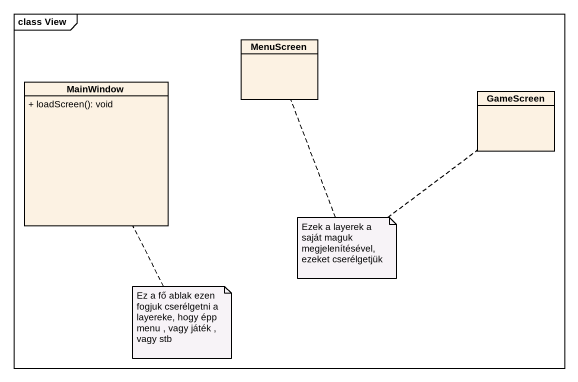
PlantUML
@startuml
mainframe class View
hide circle
hide empty members
skinparam classAttributeIconSize 0
class MenuScreen
class MainWindow {
  + loadScreen(): void
}
class GameScreen
note as N1
  Ezek a layerek a saját maguk megjelenítésével, ezeket cserélgetjük
end note
N1 .. MenuScreen
N1 .. GameScreen
note bottom of MainWindow : Ez a fő ablak ezen fogjuk cserélgetni a layereke, hogy épp menu , vagy játék , vagy stb
@enduml
